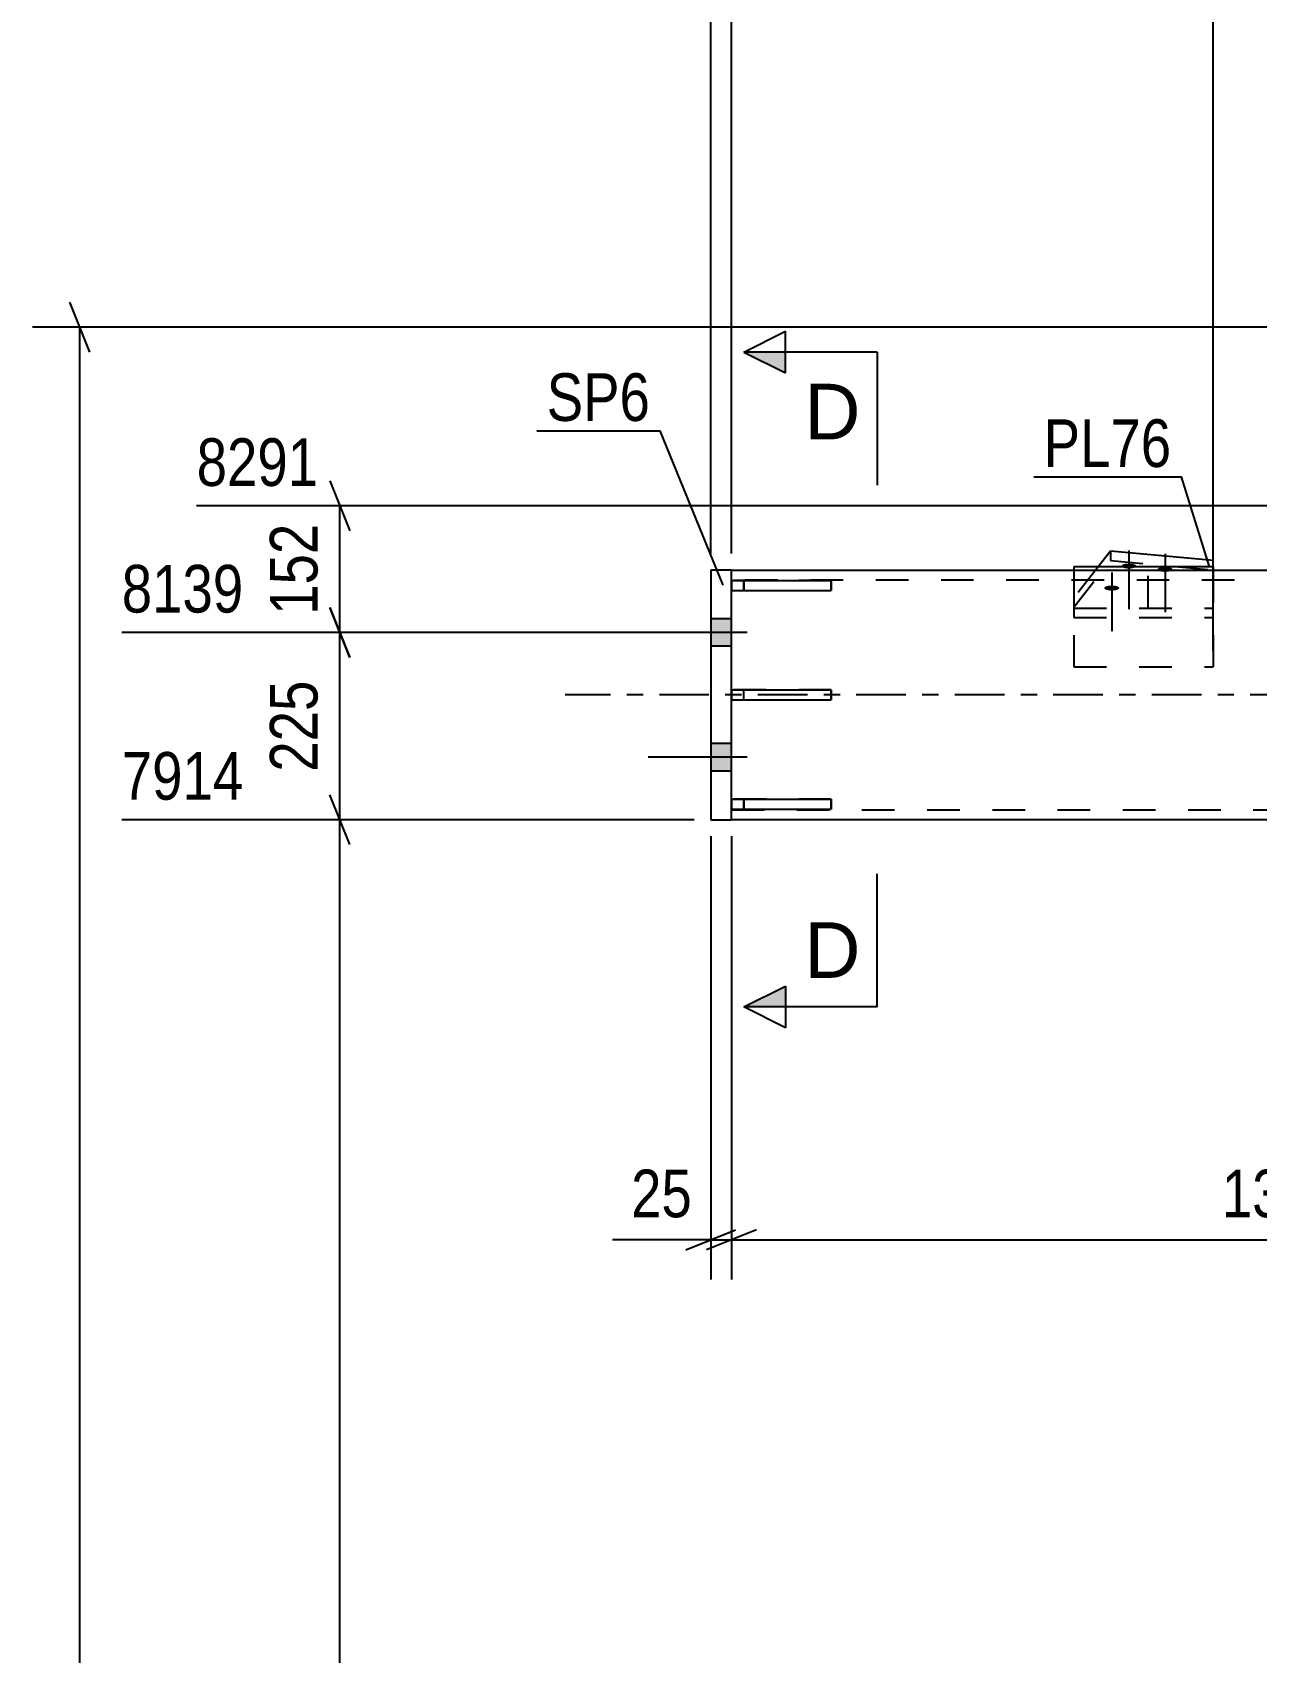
# Model space of a CAD drawing. Header units: millimetres. Extents: x 0 to 841, y 0 to 594.
# Drawn here: x 276.4 to 350, y 433.9 to 531.3 of the extents above; entities that cross this region are included whole.
import ezdxf

# ---------------------------------------------------------------- set-up
doc = ezdxf.new("R2010")
doc.units = ezdxf.units.MM
doc.linetypes.add('DXK_LINE_DOT2', pattern=[3.9198, 1.9599, -1.9599])
doc.linetypes.add('DXK_LINE_DOT3', pattern=[5.9187, 2.979, -0.9799, 0.9799, -0.9799])
doc.styles.add('Arial', font='ARIAL.TTF', dxfattribs={"height": 0.2})
doc.styles.add('Arial Narrow', font='ARIALN.TTF', dxfattribs={"height": 0.2})

# ---------------------------------------------------------------- blocks, each defined once
blk = doc.blocks.new('Bolt-339278137-5089 - 5063')
at = {"linetype": 'Continuous'}
for points in [[(342.283, 499.077), (342.189, 499.081), (342.1, 499.09), (342.018, 499.107), (341.948, 499.128), (341.893, 499.154), (341.855, 499.183), (341.835, 499.215), (341.835, 499.247), (341.855, 499.279), (341.893, 499.308), (341.948, 499.334), (342.018, 499.356), (342.1, 499.372), (342.189, 499.382), (342.283, 499.385), (342.376, 499.382), (342.466, 499.372), (342.547, 499.356), (342.617, 499.334), (342.673, 499.308), (342.711, 499.279), (342.73, 499.247), (342.73, 499.215), (342.711, 499.183), (342.673, 499.154), (342.617, 499.128), (342.547, 499.107), (342.466, 499.09), (342.376, 499.081)], [(344.457, 498.879), (344.364, 498.883), (344.274, 498.893), (344.193, 498.909), (344.123, 498.93), (344.068, 498.956), (344.029, 498.986), (344.01, 499.017), (344.01, 499.049), (344.029, 499.081), (344.068, 499.11), (344.123, 499.136), (344.193, 499.158), (344.274, 499.174), (344.364, 499.184), (344.457, 499.187), (344.551, 499.184), (344.64, 499.174), (344.722, 499.158), (344.792, 499.136), (344.847, 499.11), (344.885, 499.081), (344.905, 499.049), (344.905, 499.017), (344.885, 498.986), (344.847, 498.956), (344.792, 498.93), (344.722, 498.909), (344.64, 498.893), (344.551, 498.883)], [(341.255, 497.755), (341.161, 497.758), (341.071, 497.768), (340.99, 497.784), (340.92, 497.806), (340.865, 497.832), (340.827, 497.861), (340.807, 497.893), (340.807, 497.925), (340.827, 497.957), (340.865, 497.986), (340.92, 498.012), (340.99, 498.033), (341.071, 498.05), (341.161, 498.059), (341.255, 498.063), (341.348, 498.059), (341.438, 498.05), (341.519, 498.033), (341.589, 498.012), (341.644, 497.986), (341.683, 497.957), (341.702, 497.925), (341.702, 497.893), (341.683, 497.861), (341.644, 497.832), (341.589, 497.806), (341.519, 497.784), (341.438, 497.768), (341.348, 497.758)]]:
    blk.add_hatch(color=1, dxfattribs=at).paths.add_polyline_path(points)
at = {"color": 1, "linetype": 'Continuous'}
for p, q in [((342.283, 500.171), (342.283, 496.647)), ((344.457, 499.973), (344.457, 496.449)), ((341.255, 498.849), (341.255, 495.325))]:
    blk.add_line(p, q, dxfattribs=at)
at = {"color": 1, "linetype": 'DXK_LINE_DOT2'}
blk.add_line((343.429, 498.651), (343.429, 495.127), dxfattribs=at)
blk = doc.blocks.new('Bolt-339278137-5090 - 5063')
at = {"linetype": 'Continuous'}
for points in [[(317.153, 496.062), (317.153, 494.412), (318.403, 494.412), (318.403, 496.062)], [(317.153, 496.062), (317.153, 494.412), (318.403, 494.412), (318.403, 496.062)], [(317.153, 488.562), (317.153, 486.912), (318.403, 486.912), (318.403, 488.562)], [(317.153, 488.562), (317.153, 486.912), (318.403, 486.912), (318.403, 488.562)]]:
    blk.add_hatch(color=1, dxfattribs=at).paths.add_polyline_path(points)
at = {"color": 1, "linetype": 'Continuous'}
for p, q in [((318.403, 496.062), (317.153, 496.062)), ((318.403, 496.062), (317.153, 496.062)), ((319.353, 495.237), (313.403, 495.237)), ((319.353, 495.237), (313.403, 495.237)), ((318.403, 494.412), (317.153, 494.412)), ((318.403, 494.412), (317.153, 494.412)), ((318.403, 488.562), (317.153, 488.562)), ((318.403, 488.562), (317.153, 488.562)), ((319.353, 487.737), (313.403, 487.737)), ((319.353, 487.737), (313.403, 487.737)), ((318.403, 486.912), (317.153, 486.912)), ((318.403, 486.912), (317.153, 486.912))]:
    blk.add_line(p, q, dxfattribs=at)
blk = doc.blocks.new('Part-339278137-5138 - 5063')
at = {"color": 7, "linetype": 'DXK_LINE_DOT2'}
for p, q in [((324.403, 491.787), (318.403, 491.787)), ((318.403, 491.787), (318.403, 491.187)), ((319.153, 491.187), (319.153, 491.787)), ((324.403, 491.187), (324.403, 491.787)), ((318.403, 491.187), (324.403, 491.187))]:
    blk.add_line(p, q, dxfattribs=at)
blk = doc.blocks.new('Part-339278137-5097 - 5063')
at = {"color": 7, "linetype": 'DXK_LINE_DOT2'}
for p, q in [((338.985, 496.755), (341.17, 499.565)), ((341.17, 500.129), (341.17, 499.565)), ((341.17, 499.565), (347.342, 499.002)), ((340.434, 499.182), (338.985, 497.319)), ((347.342, 499.182), (347.342, 496.134)), ((338.985, 497.319), (338.985, 496.134)), ((338.985, 496.698), (347.342, 496.698)), ((338.985, 496.134), (347.342, 496.134))]:
    blk.add_line(p, q, dxfattribs=at)
at = {"color": 2, "linetype": 'Continuous'}
for p, q in [((341.17, 500.129), (340.434, 499.182)), ((347.342, 499.566), (341.17, 500.129)), ((347.342, 499.182), (347.342, 499.566))]:
    blk.add_line(p, q, dxfattribs=at)
blk = doc.blocks.new('Part-339278137-5101 - 5063')
at = {"color": 2, "linetype": 'Continuous'}
for p, q in [((318.403, 498.362), (324.403, 498.362)), ((318.403, 498.362), (318.403, 497.762)), ((318.403, 497.762), (324.403, 497.762)), ((324.403, 498.362), (324.403, 497.762))]:
    blk.add_line(p, q, dxfattribs=at)
at = {"color": 7, "linetype": 'DXK_LINE_DOT2'}
blk.add_line((319.153, 497.762), (319.153, 498.362), dxfattribs=at)
blk = doc.blocks.new('Part-339278137-5102 - 5063')
at = {"color": 2, "linetype": 'Continuous'}
for p, q in [((318.403, 491.787), (324.403, 491.787)), ((318.403, 491.787), (318.403, 491.187)), ((324.403, 491.787), (324.403, 491.187)), ((318.403, 491.187), (324.403, 491.187))]:
    blk.add_line(p, q, dxfattribs=at)
at = {"color": 7, "linetype": 'DXK_LINE_DOT2'}
blk.add_line((319.153, 491.187), (319.153, 491.787), dxfattribs=at)
blk = doc.blocks.new('Part-339278137-5149 - 5063')
at = {"color": 2, "linetype": 'Continuous'}
for p, q in [((317.153, 498.987), (317.153, 483.987)), ((318.403, 498.987), (317.153, 498.987)), ((318.403, 483.987), (318.403, 498.987)), ((317.153, 483.987), (318.403, 483.987))]:
    blk.add_line(p, q, dxfattribs=at)
blk = doc.blocks.new('Part-339278137-5132 - 5063')
at = {"color": 2, "linetype": 'Continuous'}
for p, q in [((338.985, 499.182), (338.985, 498.987)), ((347.342, 499.182), (338.985, 499.182)), ((347.342, 498.987), (347.342, 499.182))]:
    blk.add_line(p, q, dxfattribs=at)
at = {"color": 7, "linetype": 'DXK_LINE_DOT2'}
for p, q in [((338.985, 498.987), (338.985, 493.182)), ((347.342, 498.987), (347.342, 493.182)), ((338.985, 493.182), (347.342, 493.182))]:
    blk.add_line(p, q, dxfattribs=at)
blk = doc.blocks.new('Part-339278137-5137 - 5063')
at = {"color": 7, "linetype": 'DXK_LINE_DOT2'}
for p, q in [((324.403, 498.362), (318.403, 498.362)), ((318.403, 498.362), (318.403, 497.762)), ((318.403, 497.762), (324.403, 497.762)), ((319.153, 498.362), (319.153, 497.762)), ((324.403, 497.762), (324.403, 498.362))]:
    blk.add_line(p, q, dxfattribs=at)
blk = doc.blocks.new('Part-339278137-5139 - 5063')
at = {"color": 7, "linetype": 'DXK_LINE_DOT2'}
for p, q in [((324.403, 485.212), (318.403, 485.212)), ((318.403, 485.212), (318.403, 484.612)), ((319.153, 485.212), (319.153, 484.612)), ((324.403, 484.612), (324.403, 485.212)), ((318.403, 484.612), (324.403, 484.612))]:
    blk.add_line(p, q, dxfattribs=at)
blk = doc.blocks.new('Part-339278137-5142 - 5063')
at = {"color": 2, "linetype": 'Continuous'}
for p, q in [((318.403, 485.212), (324.403, 485.212)), ((318.403, 485.212), (318.403, 484.612)), ((324.403, 485.212), (324.403, 484.612)), ((318.403, 484.612), (324.403, 484.612))]:
    blk.add_line(p, q, dxfattribs=at)
at = {"color": 7, "linetype": 'DXK_LINE_DOT2'}
blk.add_line((319.153, 484.612), (319.153, 485.212), dxfattribs=at)
blk = doc.blocks.new('Part-339278137-5215 - 5063')
at = {"color": 2, "linetype": 'Continuous'}
for p, q in [((318.403, 498.987), (372.153, 498.987)), ((372.153, 483.987), (318.403, 483.987))]:
    blk.add_line(p, q, dxfattribs=at)
at = {"color": 7, "linetype": 'DXK_LINE_DOT2'}
for p, q in [((318.403, 483.987), (318.403, 498.987)), ((372.153, 498.987), (372.153, 483.987)), ((372.153, 498.387), (318.403, 498.387)), ((318.403, 484.587), (372.153, 484.587))]:
    blk.add_line(p, q, dxfattribs=at)
at = {"color": 7, "linetype": 'DXK_LINE_DOT3'}
blk.add_line((382.153, 491.487), (308.403, 491.487), dxfattribs=at)
blk = doc.blocks.new('StraightDimension-339278137-33778 - 5063')
at = {"color": 7, "linetype": 'Continuous'}
for p, q in [((294.277, 496.737), (295.477, 493.737)), ((313.653, 495.237), (281.765, 495.237)), ((294.877, 483.987), (294.877, 495.237)), ((295.477, 482.487), (294.277, 485.487)), ((316.153, 483.987), (281.765, 483.987))]:
    blk.add_line(p, q, dxfattribs=at)
at = {"color": 0, "linetype": 'Continuous'}
blk.add_wipeout([(289.677, 495.837), (289.677, 500.037), (281.165, 500.037), (281.165, 495.837)], dxfattribs=at)
at = {"color": 0}
blk.add_wipeout([(294.127, 492.954), (289.927, 492.954), (289.927, 486.27), (294.127, 486.27)], dxfattribs=at)
at = {"color": 3, "linetype": 'Continuous', "style": 'Arial Narrow'}
blk.add_text('8139', height=2.8633, dxfattribs=at).set_placement((281.765, 496.437))
at = {"color": 3, "style": 'Arial Narrow'}
blk.add_text('225', height=2.8633, rotation=90.00021, dxfattribs=at).set_placement((293.527, 486.87))
blk = doc.blocks.new('StraightDimension-339278137-5309 - 5063')
at = {"color": 7, "linetype": 'Continuous'}
blk.add_line((317.153, 499.987), (317.153, 561.413), dxfattribs=at)
blk = doc.blocks.new('StraightDimension-339278137-5318 - 5063')
at = {"color": 7, "linetype": 'Continuous'}
for p, q in [((279.845, 512.09), (278.645, 515.09)), ((374.154, 513.59), (276.395, 513.59)), ((279.245, 284.737), (279.245, 513.59))]:
    blk.add_line(p, q, dxfattribs=at)
blk = doc.blocks.new('StraightDimension-339278137-13035 - 5063')
at = {"color": 7, "linetype": 'Continuous'}
for p, q in [((318.403, 482.987), (318.403, 456.341)), ((384.654, 467.469), (384.654, 456.341)), ((319.903, 459.341), (316.903, 458.141)), ((318.403, 458.741), (384.654, 458.741)), ((383.154, 458.141), (386.154, 459.341))]:
    blk.add_line(p, q, dxfattribs=at)
at = {"color": 0}
blk.add_wipeout([(355.785, 459.491), (355.785, 463.691), (347.273, 463.691), (347.273, 459.491)], dxfattribs=at)
at = {"color": 3, "style": 'Arial Narrow'}
blk.add_text('1325', height=2.8633, dxfattribs=at).set_placement((347.873, 460.091))
blk = doc.blocks.new('StraightDimension-339278137-13036 - 5063')
at = {"color": 7, "linetype": 'Continuous'}
for p, q in [((317.153, 482.987), (317.153, 456.341)), ((318.403, 482.987), (318.403, 456.341)), ((317.153, 458.741), (311.247, 458.741)), ((317.153, 458.741), (311.247, 458.741)), ((315.653, 458.141), (318.653, 459.341)), ((319.903, 459.341), (316.903, 458.141)), ((317.153, 458.741), (318.403, 458.741))]:
    blk.add_line(p, q, dxfattribs=at)
at = {"color": 0}
blk.add_wipeout([(316.628, 459.491), (316.628, 463.691), (311.772, 463.691), (311.772, 459.491)], dxfattribs=at)
at = {"color": 3, "style": 'Arial Narrow'}
blk.add_text('25', height=2.8633, dxfattribs=at).set_placement((312.372, 460.091))
blk = doc.blocks.new('StraightDimension-339278137-13190 - 5063')
at = {"color": 7, "linetype": 'Continuous'}
for p, q in [((347.342, 494.182), (347.342, 541.826)), ((384.654, 500.324), (384.654, 541.826)), ((348.842, 539.576), (345.842, 538.376)), ((383.154, 538.376), (386.154, 539.576)), ((347.342, 538.976), (384.654, 538.976))]:
    blk.add_line(p, q, dxfattribs=at)
at = {"color": 0}
blk.add_wipeout([(369.34, 539.726), (369.34, 543.926), (362.656, 543.926), (362.656, 539.726)], dxfattribs=at)
at = {"color": 3, "style": 'Arial Narrow'}
blk.add_text('746', height=2.8633, dxfattribs=at).set_placement((363.256, 540.326))
blk = doc.blocks.new('StraightDimension-339278137-13191 - 5063')
at = {"color": 7, "linetype": 'Continuous'}
for p, q in [((318.403, 499.987), (318.403, 541.826)), ((347.342, 494.182), (347.342, 541.826)), ((319.903, 539.576), (316.903, 538.376)), ((345.842, 538.376), (348.842, 539.576)), ((318.403, 538.976), (347.342, 538.976))]:
    blk.add_line(p, q, dxfattribs=at)
at = {"color": 0}
blk.add_wipeout([(336.215, 539.726), (336.215, 543.926), (329.53, 543.926), (329.53, 539.726)], dxfattribs=at)
at = {"color": 3, "style": 'Arial Narrow'}
blk.add_text('579', height=2.8633, dxfattribs=at).set_placement((330.13, 540.326))
blk = doc.blocks.new('StraightDimension-339278137-33777 - 5063')
at = {"color": 7, "linetype": 'Continuous'}
for p, q in [((294.277, 504.346), (295.477, 501.346)), ((371.153, 502.846), (286.265, 502.846)), ((294.877, 495.237), (294.877, 502.846)), ((295.477, 493.737), (294.277, 496.737)), ((313.653, 495.237), (281.765, 495.237))]:
    blk.add_line(p, q, dxfattribs=at)
at = {"color": 0, "linetype": 'Continuous'}
blk.add_wipeout([(294.177, 503.446), (294.177, 507.646), (285.665, 507.646), (285.665, 503.446)], dxfattribs=at)
at = {"color": 0}
blk.add_wipeout([(294.127, 502.384), (289.927, 502.384), (289.927, 495.699), (294.127, 495.699)], dxfattribs=at)
at = {"color": 3, "linetype": 'Continuous', "style": 'Arial Narrow'}
blk.add_text('8291', height=2.8633, dxfattribs=at).set_placement((286.265, 504.046))
at = {"color": 3, "style": 'Arial Narrow'}
blk.add_text('152', height=2.8633, rotation=90.00021, dxfattribs=at).set_placement((293.527, 496.299))
blk = doc.blocks.new('StraightDimension-339278137-33779 - 5063')
at = {"color": 7, "linetype": 'Continuous'}
for p, q in [((295.477, 482.487), (294.277, 485.487)), ((316.153, 483.987), (281.765, 483.987)), ((294.877, 341.987), (294.877, 483.987))]:
    blk.add_line(p, q, dxfattribs=at)
at = {"color": 0, "linetype": 'Continuous'}
blk.add_wipeout([(289.677, 484.587), (289.677, 488.787), (281.165, 488.787), (281.165, 484.587)], dxfattribs=at)
at = {"color": 3, "linetype": 'Continuous', "style": 'Arial Narrow'}
blk.add_text('7914', height=2.8633, dxfattribs=at).set_placement((281.765, 485.187))
blk = doc.blocks.new('Mark-339278137-5145 - 5063')
at = {"color": 30, "linetype": 'Continuous'}
for p in [(306.701, 507.352), (317.898, 498.083)]:
    blk.add_line(p, (314.112, 507.352), dxfattribs=at)
at = {"color": 0}
blk.add_wipeout([(313.512, 507.952), (313.512, 510.952), (307.301, 510.952), (307.301, 507.952)], dxfattribs=at)
blk.add_wipeout([(313.512, 507.952), (313.512, 510.952), (307.301, 510.952), (307.301, 507.952)], dxfattribs=at)
at = {"color": 3, "style": 'Arial Narrow'}
blk.add_text('SP6', height=2.8633, dxfattribs=at).set_placement((307.301, 507.952))
blk = doc.blocks.new('Mark-339278137-5128 - 5063')
at = {"color": 30, "linetype": 'Continuous'}
for p in [(336.563, 504.584), (347.125, 499.182)]:
    blk.add_line(p, (345.438, 504.584), dxfattribs=at)
at = {"color": 0}
blk.add_wipeout([(344.838, 505.184), (344.838, 508.184), (337.163, 508.184), (337.163, 505.184)], dxfattribs=at)
blk.add_wipeout([(344.838, 505.184), (344.838, 508.184), (337.163, 508.184), (337.163, 505.184)], dxfattribs=at)
at = {"color": 3, "style": 'Arial Narrow'}
blk.add_text('PL76', height=2.8633, dxfattribs=at).set_placement((337.163, 505.184))
blk = doc.blocks.new('SectionMark-339278137-5519 - 5063')
at = {"linetype": 'Continuous'}
for points in [[(321.653, 512.094), (321.653, 510.844), (319.153, 512.094)], [(321.653, 473.98), (321.653, 472.73), (319.153, 472.73)]]:
    blk.add_hatch(color=6, dxfattribs=at).paths.add_polyline_path(points)
at = {"color": 6, "linetype": 'Continuous'}
for p, q in [((319.153, 512.094), (321.653, 513.344)), ((321.653, 510.844), (321.653, 513.344)), ((327.153, 512.094), (319.153, 512.094)), ((319.153, 512.094), (321.653, 510.844)), ((327.153, 512.094), (327.153, 504.094)), ((327.153, 472.73), (327.153, 480.73)), ((319.153, 472.73), (321.653, 473.98)), ((321.653, 473.98), (321.653, 471.48)), ((327.153, 472.73), (319.153, 472.73)), ((321.653, 471.48), (319.153, 472.73))]:
    blk.add_line(p, q, dxfattribs=at)
at = {"color": 0, "linetype": 'Continuous'}
for points in [[(326.153, 506.844), (326.153, 510.344), (322.783, 510.344), (322.783, 506.844)], [(326.153, 474.48), (326.153, 477.98), (322.783, 477.98), (322.783, 474.48)]]:
    blk.add_wipeout(points, dxfattribs=at)
at = {"color": 3, "linetype": 'Continuous', "style": 'Arial'}
for p in [(322.783, 506.844), (322.783, 474.48)]:
    blk.add_text('D', height=3.343, dxfattribs=at).set_placement(p)

msp = doc.modelspace()

# ---------------------------------------------------------------- block references
for name in ['Part-339278137-5097 - 5063', 'Bolt-339278137-5089 - 5063', 'Part-339278137-5215 - 5063', 'Part-339278137-5149 - 5063', 'Part-339278137-5132 - 5063', 'Part-339278137-5101 - 5063', 'Part-339278137-5137 - 5063', 'Bolt-339278137-5090 - 5063', 'Part-339278137-5138 - 5063', 'Part-339278137-5102 - 5063', 'Part-339278137-5139 - 5063', 'Part-339278137-5142 - 5063']:
    msp.add_blockref(name, (0, 0))

# ---------------------------------------------------------------- next in the draw order: block references
msp.add_blockref('StraightDimension-339278137-33778 - 5063', (0, 0))

# ---------------------------------------------------------------- next in the draw order: block references
msp.add_blockref('StraightDimension-339278137-5309 - 5063', (0, 0))

# ---------------------------------------------------------------- next in the draw order: block references
msp.add_blockref('StraightDimension-339278137-5318 - 5063', (0, 0))

# ---------------------------------------------------------------- next in the draw order: block references
for name in ['StraightDimension-339278137-13190 - 5063', 'StraightDimension-339278137-13035 - 5063']:
    msp.add_blockref(name, (0, 0))

# ---------------------------------------------------------------- next in the draw order: block references
for name in ['StraightDimension-339278137-13191 - 5063', 'StraightDimension-339278137-13036 - 5063']:
    msp.add_blockref(name, (0, 0))

# ---------------------------------------------------------------- next in the draw order: block references
for name in ['StraightDimension-339278137-33777 - 5063', 'StraightDimension-339278137-33779 - 5063']:
    msp.add_blockref(name, (0, 0))

# ---------------------------------------------------------------- next in the draw order: block references
for name in ['SectionMark-339278137-5519 - 5063', 'Mark-339278137-5145 - 5063', 'Mark-339278137-5128 - 5063']:
    msp.add_blockref(name, (0, 0))

doc.saveas('drawing.dxf')
